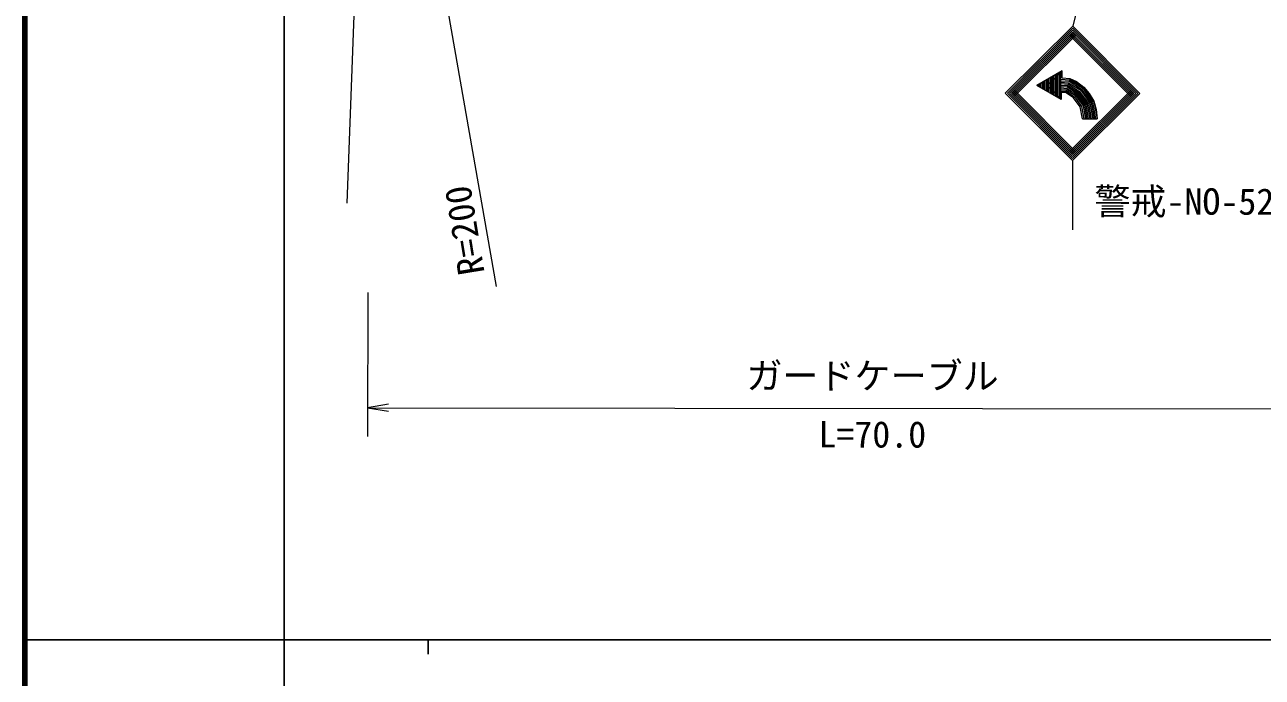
# Model space of a CAD drawing. Units: millimetres, scale not verified. Extents: x 40000 to 680000, y 20000 to 380000.
# Drawn here: x 40000 to 125861, y 202409 to 247651 of the extents above; entities that cross this region are included whole.
import ezdxf
from ezdxf.enums import TextEntityAlignment as Align

# ---------------------------------------------------------------- set-up
doc = ezdxf.new("R2010")
doc.units = ezdxf.units.MM
doc.header["$LTSCALE"] = 1000
for name, color, linetype, lineweight in [('M-BMK-SRVR', 3, 'Continuous', 13), ('M-STR-HTXT', 7, 'Continuous', 13), ('M-STR-STR3', 7, 'Continuous', 13), ('M-STR-STRC', 7, 'Continuous', 13), ('M-TTL', 2, 'Continuous', 140), ('M-TTL-BAND', 7, 'Continuous', 25)]:
    doc.layers.add(name, color=color, linetype=linetype, lineweight=lineweight)
doc.styles.add('ＭＳ ゴシック', font='')
doc.styles.get('ＭＳ ゴシック').set_extended_font_data('MS Gothic')

# ---------------------------------------------------------------- blocks, each defined once
blk = doc.blocks.new('open_arrow')
at = {"color": 0, "linetype": 'Continuous', "lineweight": -2}
blk.add_lwpolyline([(7.5, 1.25), (0, 0), (7.5, -1.25)], dxfattribs=at)

msp = doc.modelspace()

# ---------------------------------------------------------------- linework, layer by layer
at = {"layer": 'M-BMK-SRVR'}
msp.add_line((63986, 279336), (62345, 235277), dxfattribs=at)
at = {"layer": 'M-STR-HTXT'}
msp.add_line((72728, 229501), (64010, 279336), dxfattribs=at)
at = {"layer": 'M-STR-STR3'}
for p, q in [((63800, 229095), (63786, 219095)), ((63789, 221095), (133840, 221001))]:
    msp.add_line(p, q, dxfattribs=at)
at = {"layer": 'M-STR-STRC'}
for p, q in [((119010, 272678), (112708, 247564)), ((108035, 242903), (112708, 247564)), ((108176, 242903), (112708, 247423)), ((108318, 242903), (112707, 247281)), ((112707, 247281), (117086, 242891)), ((112708, 247564), (117368, 242891)), ((112708, 247423), (117227, 242891)), ((108459, 242903), (112707, 247140)), ((108530, 242832), (112778, 247069)), ((108600, 242761), (112848, 246998)), ((108671, 242690), (112919, 246927)), ((112495, 246928), (116732, 242680)), ((112566, 246998), (116803, 242750)), ((112636, 247069), (116873, 242821)), ((112707, 247140), (116944, 242891)), ((111984, 244463), (110222, 243448)), ((111984, 244463), (110953, 243434)), ((110983, 243007), (110984, 243887)), ((111082, 242949), (111084, 243944)), ((111182, 242892), (111184, 244002)), ((111282, 242834), (111284, 244060)), ((111382, 242776), (111384, 244117)), ((111482, 242718), (111484, 244175)), ((111582, 242660), (111584, 244232)), ((111682, 242703), (111684, 244290)), ((111782, 242603), (111784, 244348)), ((111882, 242502), (111884, 244405)), ((111884, 243869), (112485, 243831)), ((111984, 243963), (111984, 244463)), ((111984, 243963), (112516, 243929)), ((111984, 243963), (111987, 243963)), ((112516, 243929), (113471, 243333)), ((112516, 243929), (112977, 243725)), ((108601, 243044), (112837, 238796)), ((108671, 243115), (112908, 238866)), ((111919, 242465), (110222, 243448)), ((110283, 243412), (110283, 243484)), ((110383, 243355), (110383, 243541)), ((110483, 243297), (110483, 243599)), ((110583, 243239), (110583, 243656)), ((110683, 243181), (110683, 243714)), ((110783, 243123), (110784, 243772)), ((110883, 243065), (110884, 243829)), ((111919, 242465), (110953, 243434)), ((111883, 243669), (112421, 243634)), ((111883, 243568), (112390, 243536)), ((111883, 243468), (112358, 243438)), ((111883, 243368), (112327, 243340)), ((111883, 243268), (112295, 243241)), ((111883, 243168), (112264, 243143)), ((111883, 243067), (112232, 243045)), ((111884, 243769), (112453, 243732)), ((112232, 243045), (112845, 242662)), ((112264, 243143), (112914, 242737)), ((112295, 243241), (112984, 242811)), ((112327, 243340), (113053, 242886)), ((112358, 243438), (113123, 242960)), ((112390, 243536), (113192, 243035)), ((112421, 243634), (113262, 243109)), ((112453, 243732), (113331, 243184)), ((112484, 238867), (116732, 243104)), ((112485, 243831), (113401, 243258)), ((112555, 238796), (116803, 243033)), ((112977, 243725), (113471, 243333)), ((113192, 243035), (113801, 242194)), ((113262, 243109), (113896, 242234)), ((113331, 243184), (113990, 242275)), ((113401, 243258), (114084, 242315)), ((113471, 243333), (114179, 242355)), ((113471, 243333), (113858, 242892)), ((108035, 242903), (112695, 238230)), ((108176, 242903), (112695, 238372)), ((108318, 242903), (112696, 238513)), ((108459, 242903), (112696, 238654)), ((108530, 242973), (112767, 238725)), ((111920, 242965), (111919, 242465)), ((112201, 242947), (111920, 242965)), ((112775, 242588), (112201, 242947)), ((112625, 238725), (116874, 242962)), ((112695, 238372), (117227, 242891)), ((112695, 238230), (117368, 242891)), ((112696, 238654), (116944, 242891)), ((112696, 238513), (117086, 242891)), ((113236, 241952), (112775, 242588)), ((112845, 242662), (113330, 241993)), ((112914, 242737), (113424, 242033)), ((112984, 242811), (113519, 242073)), ((113053, 242886), (113613, 242114)), ((113123, 242960), (113707, 242154)), ((113707, 242154), (113895, 241127)), ((113801, 242194), (113997, 241126)), ((113858, 242892), (114179, 242355)), ((113896, 242234), (114098, 241126)), ((113990, 242275), (114200, 241126)), ((114084, 242315), (114302, 241126)), ((114179, 242355), (114403, 241126)), ((114179, 242355), (114327, 241778)), ((113387, 241127), (113236, 241952)), ((113330, 241993), (113488, 241127)), ((113424, 242033), (113590, 241127)), ((113519, 242073), (113692, 241127)), ((113613, 242114), (113793, 241127)), ((114327, 241778), (114403, 241126)), ((113387, 241127), (114403, 241126)), ((112695, 238230), (112689, 233435))]:
    msp.add_line(p, q, dxfattribs=at)
at = {"layer": 'M-TTL'}
msp.add_line((40000, 380000), (40000, 20000), dxfattribs=at)
at = {"layer": 'M-TTL-BAND'}
for p, q in [((58000, 370000), (58000, 20000)), ((40000, 205000), (579000, 205000)), ((68000, 205000), (68000, 204000))]:
    msp.add_line(p, q, dxfattribs=at)

# ---------------------------------------------------------------- block references
at = {"layer": 'M-STR-STR3', "xscale": 193, "yscale": 193, "rotation": 359.9}
msp.add_blockref('open_arrow', (63789, 221095), dxfattribs=at)

# ---------------------------------------------------------------- texts
at = {"layer": 'M-STR-HTXT', "style": 'ＭＳ ゴシック'}
msp.add_text('R=200', height=1833, rotation=99.238, dxfattribs=at).set_placement((71005, 230314), align=Align.MIDDLE_LEFT)
at = {"layer": 'M-STR-STR3', "style": 'ＭＳ ゴシック'}
for s, p in [('ガードケーブル', (90066, 221856)), ('L=70.0', (95060, 217791))]:
    msp.add_text(s, height=1833, rotation=359.923, dxfattribs=at).set_placement(p, align=Align.BOTTOM_LEFT)
at = {"layer": 'M-STR-STRC', "style": 'ＭＳ ゴシック'}
msp.add_text('警戒-NO-52-10', height=1833, rotation=359.923, dxfattribs=at).set_placement((114215, 233942), align=Align.BOTTOM_LEFT)

doc.saveas('drawing.dxf')
